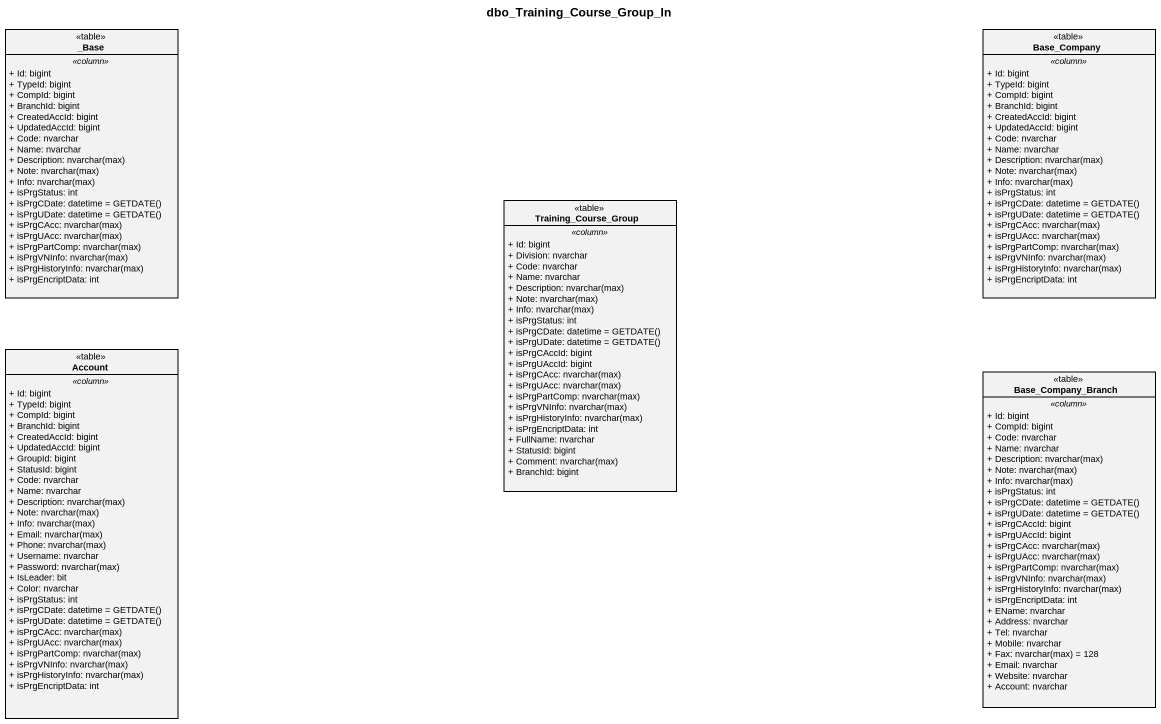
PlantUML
@startuml
title dbo_Training_Course_Group_In
hide circle
hide empty members
skinparam classAttributeIconSize 0
class "_Base" as Base <<table>> {
  .. <<column>> ..
  + Id: bigint
  + TypeId: bigint
  + CompId: bigint
  + BranchId: bigint
  + CreatedAccId: bigint
  + UpdatedAccId: bigint
  + Code: nvarchar
  + Name: nvarchar
  {field} + Description: nvarchar(max)
  {field} + Note: nvarchar(max)
  {field} + Info: nvarchar(max)
  + isPrgStatus: int
  {field} + isPrgCDate: datetime = GETDATE()
  {field} + isPrgUDate: datetime = GETDATE()
  {field} + isPrgCAcc: nvarchar(max)
  {field} + isPrgUAcc: nvarchar(max)
  {field} + isPrgPartComp: nvarchar(max)
  {field} + isPrgVNInfo: nvarchar(max)
  {field} + isPrgHistoryInfo: nvarchar(max)
  + isPrgEncriptData: int
}
class Base_Company <<table>> {
  .. <<column>> ..
  + Id: bigint
  + TypeId: bigint
  + CompId: bigint
  + BranchId: bigint
  + CreatedAccId: bigint
  + UpdatedAccId: bigint
  + Code: nvarchar
  + Name: nvarchar
  {field} + Description: nvarchar(max)
  {field} + Note: nvarchar(max)
  {field} + Info: nvarchar(max)
  + isPrgStatus: int
  {field} + isPrgCDate: datetime = GETDATE()
  {field} + isPrgUDate: datetime = GETDATE()
  {field} + isPrgCAcc: nvarchar(max)
  {field} + isPrgUAcc: nvarchar(max)
  {field} + isPrgPartComp: nvarchar(max)
  {field} + isPrgVNInfo: nvarchar(max)
  {field} + isPrgHistoryInfo: nvarchar(max)
  + isPrgEncriptData: int
}
class Training_Course_Group <<table>> {
  .. <<column>> ..
  + Id: bigint
  + Division: nvarchar
  + Code: nvarchar
  + Name: nvarchar
  {field} + Description: nvarchar(max)
  {field} + Note: nvarchar(max)
  {field} + Info: nvarchar(max)
  + isPrgStatus: int
  {field} + isPrgCDate: datetime = GETDATE()
  {field} + isPrgUDate: datetime = GETDATE()
  + isPrgCAccId: bigint
  + isPrgUAccId: bigint
  {field} + isPrgCAcc: nvarchar(max)
  {field} + isPrgUAcc: nvarchar(max)
  {field} + isPrgPartComp: nvarchar(max)
  {field} + isPrgVNInfo: nvarchar(max)
  {field} + isPrgHistoryInfo: nvarchar(max)
  + isPrgEncriptData: int
  + FullName: nvarchar
  + StatusId: bigint
  {field} + Comment: nvarchar(max)
  + BranchId: bigint
}
class Account <<table>> {
  .. <<column>> ..
  + Id: bigint
  + TypeId: bigint
  + CompId: bigint
  + BranchId: bigint
  + CreatedAccId: bigint
  + UpdatedAccId: bigint
  + GroupId: bigint
  + StatusId: bigint
  + Code: nvarchar
  + Name: nvarchar
  {field} + Description: nvarchar(max)
  {field} + Note: nvarchar(max)
  {field} + Info: nvarchar(max)
  {field} + Email: nvarchar(max)
  {field} + Phone: nvarchar(max)
  + Username: nvarchar
  {field} + Password: nvarchar(max)
  + IsLeader: bit
  + Color: nvarchar
  + isPrgStatus: int
  {field} + isPrgCDate: datetime = GETDATE()
  {field} + isPrgUDate: datetime = GETDATE()
  {field} + isPrgCAcc: nvarchar(max)
  {field} + isPrgUAcc: nvarchar(max)
  {field} + isPrgPartComp: nvarchar(max)
  {field} + isPrgVNInfo: nvarchar(max)
  {field} + isPrgHistoryInfo: nvarchar(max)
  + isPrgEncriptData: int
}
class Base_Company_Branch <<table>> {
  .. <<column>> ..
  + Id: bigint
  + CompId: bigint
  + Code: nvarchar
  + Name: nvarchar
  {field} + Description: nvarchar(max)
  {field} + Note: nvarchar(max)
  {field} + Info: nvarchar(max)
  + isPrgStatus: int
  {field} + isPrgCDate: datetime = GETDATE()
  {field} + isPrgUDate: datetime = GETDATE()
  + isPrgCAccId: bigint
  + isPrgUAccId: bigint
  {field} + isPrgCAcc: nvarchar(max)
  {field} + isPrgUAcc: nvarchar(max)
  {field} + isPrgPartComp: nvarchar(max)
  {field} + isPrgVNInfo: nvarchar(max)
  {field} + isPrgHistoryInfo: nvarchar(max)
  + isPrgEncriptData: int
  + EName: nvarchar
  + Address: nvarchar
  + Tel: nvarchar
  + Mobile: nvarchar
  {field} + Fax: nvarchar(max) = 128
  + Email: nvarchar
  + Website: nvarchar
  + Account: nvarchar
}
@enduml
